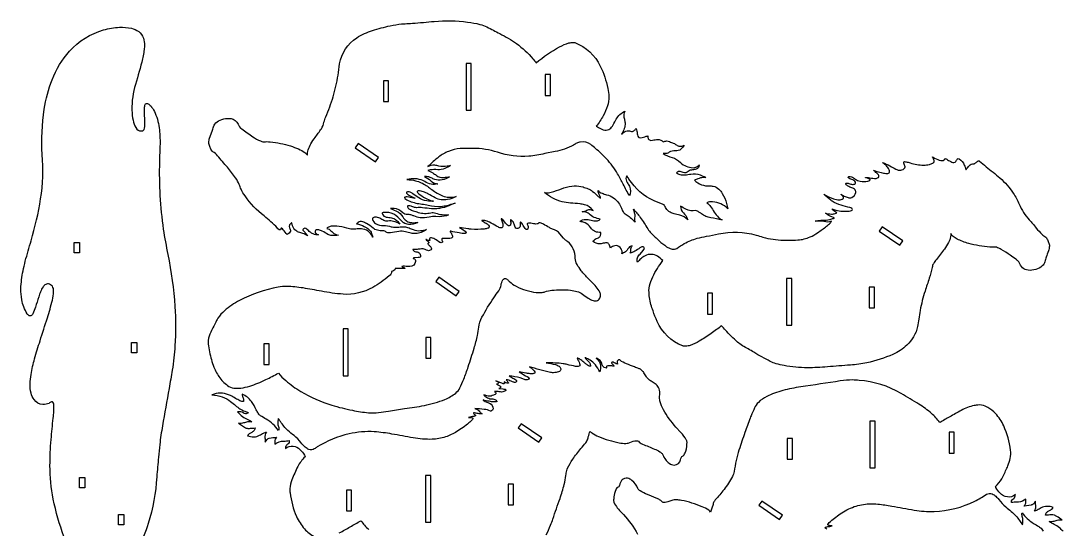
# Model space of a CAD drawing. Extents: x -738 to 1727, y -2194 to 341.
# Drawn here: x -738 to 1668, y -833 to 341 of the extents above; entities that cross this region are included whole.
import ezdxf

# ---------------------------------------------------------------- set-up
doc = ezdxf.new("R2010")
doc.units = 0
doc.header["$MEASUREMENT"] = 0
doc.layers.get('0').update_dxf_attribs({"linetype": 'CONTINUOUS'})

msp = doc.modelspace()

# ---------------------------------------------------------------- linework, layer by layer
for points in [[(538, 53.9, -0.077275), (495.4, 38.8), (471.7, 34.3, -0.037211), (434.9, 28.2, -0.100791), (362.5, 37.4, 0.073926), (305.6, 46.3, 0.014815), (276.2, 45.7, 0.08555), (249.2, 39.3, 0.065025), (226.9, 26.5, 0.022769), (213.9, 15.7, 0.003792), (201.5, 4.2, -0.153813), (217.1, 8, -0.028229), (226.3, 6.2, 0.071232), (246.3, 5.6, 0.020928), (254.2, 6.7, -0.040647), (240.6, -0.3, -0.109795), (224.5, -2.9, 0.04221), (207, -3.5, 0.020819), (201.2, -4.5, -0.007199), (212.8, -10.3, -0.046741), (220.9, -15.9, 0.182794), (238, -20.9, 0.035893), (246.3, -19.9, -0.010618), (251.8, -19.1, -0.094366), (234.3, -26.7, -0.134216), (217.4, -25.4, -0.0481), (209.3, -21.8, 0.081373), (198.7, -18.7, 0.071339), (193.5, -19, -0.12239), (209, -29.2, 0.161252), (220.7, -35, 0.02722), (224.9, -35.5, -0.114236), (209.5, -36.5, -0.083936), (194.3, -30.2, 0.174209), (158.8, -24.7, 0.014918), (153.2, -25.9, -0.044532), (173.1, -28.4, -0.088665), (198, -39.7, -0.022846), (207.8, -46.8, 0.054683), (232.3, -62, 0.146721), (261.4, -66.2, 0.029606), (266.9, -65, -0.064796), (247.1, -72.1, -0.167337), (218.5, -68, -0.005485), (201.9, -58.9, 0.024123), (191.5, -53.9, 0.033176), (186, -52.2, 0.089013), (178.9, -52.1, 0.170089), (177.1, -53, 0.22192), (177, -53.8, 0.137399), (179.7, -57.7, 0.055243), (196, -68.4, 0.041568), (209.7, -74.6, 0.022846), (214.5, -76, -0.037139), (198.9, -75.1, -0.110021), (180.8, -68, -0.005212), (166.7, -58.4, 0.048123), (160.5, -54.9, 0.114774), (155.8, -54.2, 0.03862), (153.1, -54.6, 0.313509), (152, -56.1, 0.171431), (152.3, -56.8, 0.089671), (159.2, -62.4, 0.010374), (171.3, -68.5, -0.081593), (172.1, -69, -0.035593), (168.1, -68.5, 0.01952), (154.1, -65.9, 0.070539), (148.9, -66.1, 0.451869), (148.1, -68.3, 0.097076), (148.7, -69.2, 0.058781), (153.3, -72.5, 0.081463), (180.6, -81.3, -0.022248), (209.8, -86.5, 0.093939), (239.1, -86.7, 0.024569), (251.9, -83.8, 0.010847), (264.4, -79.9, -0.020157), (245.3, -88.2, -0.066469), (222.5, -93.1, -0.065792), (209.9, -93.4, 0.003042), (189.5, -90.9, 0.042274), (175.5, -90.8, -0.059957), (171, -90.1, -0.015693), (163, -87.4, 0.11635), (156.2, -86.5, 0.453904), (154.3, -89, 0.163726), (159.5, -94.1, 0.04224), (167.7, -97.7, 0.007247), (179.5, -101.6, 0.130182), (208.6, -102.3, -0.122056), (219.7, -103.3, 0.098808), (249.6, -107.3, -0.125399), (228.9, -111.5), (220, -111, 0.060326), (204.3, -112.6, -0.062485), (184.1, -113.8, -0.087563), (169.6, -109.9, 0.017569), (162.5, -107.4, 0.074366), (154.1, -106.5, -0.20073), (143.7, -102.5, 0.199223), (123.7, -92.6, 0.024896), (115, -92.4), (129.2, -98.7, -0.17639), (143.5, -112.2, 0.083701), (151.2, -120.7, 0.115067), (160.6, -124.7, 0.07122), (172.5, -125.2, 0.016131), (178.2, -124.6, -0.138566), (157, -129.4, -0.11634), (146.3, -126, -0.033733), (144.6, -124.8, -0.036095), (132.3, -112.7, 0.161002), (111.5, -102.1, 0.088956), (98.4, -102, 0.112838), (96.2, -103.1, 0.147491), (96.6, -105.7, 0.23616), (105.4, -112.3, 0.023665), (111.7, -113.1, -0.043302), (122.8, -115.9, -0.097684), (130.4, -120.8, -0.049839), (137.2, -128.7, 0.054867), (122.5, -122.4, 0.108319), (109.4, -121.8, -0.140495), (100.3, -120.4, -0.008789), (90.7, -115.2, 0.096641), (80.3, -112.4, 0.218382), (74.1, -115.1, 0.249625), (73.7, -118, 0.156745), (80.9, -127.2, 0.184598), (99.6, -132.2, -0.120437), (117.1, -134.6, 0.077319), (127.1, -135.9, 0.014914), (141.5, -135, -0.112337), (158.7, -137.5, -0.009591), (167.4, -141.4, 0.115371), (184.7, -143.7, 0.044111), (198.5, -141.3, -0.032921), (186, -147.8, -0.076833), (174.2, -150.6, -0.070617), (162.8, -149.4, 0.004981), (150.1, -146.2, 0.087094), (134.5, -145.6, 0.010336), (115.4, -148.9, -0.089414), (108.9, -148.6, -0.093193), (105.6, -147, 0.145169), (98, -144.3, -0.019485), (91.5, -144, -0.055719), (79.3, -140.8, -0.092853), (75.5, -138.3, 0.075394), (59.6, -127.2, 0.034624), (51.6, -123.7, 0.104031), (45.1, -123, 0.128661), (40.7, -124.8, -0.006483), (36.9, -127.8, -0.050938), (54.9, -133.9, -0.075697), (65.5, -141.2, -0.095698), (71.7, -150.1, -0.044226), (74.7, -159.1, 0.062785), (67.1, -148.1, 0.162096), (51.6, -140.1, 0.082225), (38.6, -139.9, -0.048465), (26.6, -140.6, -0.055974), (14.5, -138.3, 0.047965), (-8.7, -133.3, 0.063583), (-21.7, -133.6, 0.102623), (-29.5, -136.7, 0.044404), (-31.7, -138.6, -0.129064), (-22.2, -144, -0.004692), (-18.1, -148.2, 0.150716), (-4.9, -154.2, -0.037771), (-19.8, -155.3, -0.131228), (-29.4, -152.6, 0.045153), (-42, -144.9, 0.046271), (-50.4, -142, 0.121482), (-55.8, -142, 0.561306), (-57.7, -149.3, 0.081253), (-55.2, -151.3, 0.031173), (-50.9, -153.4, -0.164332), (-63.4, -151.2, -0.051963), (-70.1, -146.9, -0.026721), (-78, -140.4, 0.141452), (-82.4, -138.2, 0.222824), (-85.7, -139.8, 0.170388), (-86.8, -141.8, 0.213865), (-86.1, -143.7, 0.041939), (-83.4, -146.3, -0.045973), (-77.9, -152.8, -0.030051), (-76.3, -155.5, 0.085568), (-86.7, -150.2, 0.0105), (-96.7, -147.1, -0.123432), (-105.1, -141.8, -0.173002), (-111.9, -128.7, 0.019325), (-112.4, -125.7, 0.281839), (-112.9, -125.8, 0.405111), (-117.7, -137.4, -0.036902), (-116, -140.9, -0.104585), (-115.7, -144.9, -0.18404), (-118.8, -149.7, -0.03475), (-123.2, -152.8, 0.003764), (-132.6, -141.7, 0.014501), (-136, -138.2, 0.596695), (-137.6, -138.7, -0.128211), (-138.9, -141.7, 0.054321), (-141.1, -142, -0.101634), (-142.5, -141, -0.025411), (-146.2, -137.5, 0.041596), (-176.2, -109.9, -0.073389), (-220.5, -63.6, -0.040639), (-229.5, -48.1, -0.024731), (-233.7, -37.3, 0.062623), (-242.2, -21.5, 0.02328), (-261.2, 2.6, -0.005827), (-283.7, 29.2, 0.08364), (-294.5, 38.6, -0.157935), (-300.3, 46.4, 0.038349), (-303.4, 55, -0.096081), (-304.1, 60, -0.073742), (-302.2, 70), (-296.4, 85.8, 0.018659), (-293.4, 96.3, -0.162701), (-285, 107.5, -0.189484), (-252.8, 115.3, -0.261299), (-236.6, 102, 0.148558), (-228.2, 91.1, -0.00352), (-202.4, 73, 0.046817), (-185, 63.4, 0.088085), (-177.4, 61.6, -0.042163), (-162.1, 61.4, -0.043741), (-115.7, 51.9, -0.024565), (-96.9, 45, -0.048788), (-82.5, 36.8, -0.059356), (-75.9, 30.7, -0.108501), (-74.7, 42.7, -0.060466), (-68.2, 57, -0.028692), (-58.6, 71.5, 0.009413), (-44.2, 91.7, 0.100813), (-38.2, 106.5, -0.035893), (-34.1, 118.9, 0.031511), (-17.1, 165.7, 0.037806), (-5.8, 215.2, -0.003205), (-2.1, 241.5, -0.216015), (37.6, 301.9, -0.069912), (73.7, 318.5, -0.021328), (114.7, 329.5, -0.023565), (141, 333.8, -0.013168), (149, 334.4, 0.00522), (165.9, 335.4, 0.003527), (216.5, 339.6, -0.053417), (293.3, 338.2, -0.025899), (321.8, 332.8, -0.055993), (337.9, 326.8, 0.001003), (367.7, 311.6, -0.031462), (406.3, 288.3, -0.060575), (444.2, 253.3, -0.010754), (451.7, 244.1, -0.046883), (505.9, 281, -0.04869), (527.2, 289.8, -0.081642), (538, 291.2, -0.063611), (540.7, 290.7, -0.198631), (599.7, 236, -0.058116), (617.2, 185, -0.035838), (619.6, 165.9, -0.089662), (616.3, 144.3, -0.045121), (606.2, 121.6, -0.036666), (590.5, 97.3, -0.023452), (595.3, 94.9), (603.5, 90.3, 0.222851), (616.5, 89, 0.14607), (625.9, 95.4, 0.054906), (629.5, 100.7, -0.012896), (636.5, 113.7, -0.13922), (656.3, 132.1, 0.158009), (654.3, 118.1, 0.009092), (656.2, 109.6, -0.050118), (657, 101.1, -0.097258), (654, 89.1, -0.051434), (648.3, 78.8, -0.089847), (658.7, 86, -0.183826), (669.8, 86, 0.243257), (677.4, 86.8, 0.081981), (682.3, 92.2, -0.071601), (684.2, 86.3, -0.007841), (685.4, 77.6, 0.156826), (687.7, 72.5, 0.125151), (689.9, 71.2, 0.111513), (696.1, 71.2, 0.051623), (702.7, 73, -0.00363), (709.2, 75.5, 0.106501), (710.4, 68.4, 0.164747), (713, 65.7, 0.150423), (719.9, 65.1, -0.041161), (732.6, 66.8, -0.200367), (744.8, 61.6, -0.054456), (753.1, 63.5, -0.131571), (759.7, 62.2, 0.027432), (763.9, 59.7, 0.053604), (768.2, 58.4, -0.084801), (773.5, 55.6, 0.083777), (781.3, 51.5, 0.174385), (789.9, 52.1, 0.042347), (793, 53.7, -0.089339), (785.8, 44.3, -0.210001), (773, 40.5, 0.161804), (758.7, 37.3, -0.093831), (751.5, 34.3, -0.090753), (744.5, 34.5, 0.09816), (765.4, 25.3, -0.144594), (784.6, 13.4, 0.181324), (813.8, 1.7, 0.170319), (825.6, 5.7, 0.052754), (828, 8.1, -0.34699), (820.7, -1.9, -0.049245), (812.6, -3.3, 0.025747), (807.3, -4.3, 0.13046), (802.5, -7.2, -0.248853), (790.9, -9.6), (784.2, -7.4, 0.302176), (775.9, -10.1, 0.155179), (786.1, -14.8, 0.065991), (795.6, -14.9, 0.003016), (808.7, -13, -0.117264), (829.9, -15, -0.039128), (843, -20.6, 0.029064), (831.3, -22.1, 0.036436), (825, -24.1, -0.008261), (816.8, -27.3, 0.08934), (833.6, -37.7, 0.101551), (851.5, -40.3, -0.036446), (860.1, -41, -0.14709), (873.4, -47.8, -0.071767), (881.3, -57.9, -0.069511), (891, -80.9, -0.024176), (893.8, -93, 0.181871), (858.9, -77.2, 0.107613), (845.3, -79.4, -0.093873), (854.5, -88.1, -0.029264), (862.5, -100.8, 0.074595), (872.9, -113.6, 0.069588), (881.1, -118.9, -0.013197), (854.7, -113.9, -0.024847), (843.5, -110.7, -0.079635), (833.6, -104.9, 0.043114), (827.2, -100.7, 0.024478), (820.2, -97.4, -0.173856), (797.3, -94.4, -0.039348), (784.9, -87, 0.210702), (791.6, -102.7, -0.10802), (800.6, -115.6, -0.030355), (801.5, -118.6, 0.121798), (783.1, -107.9, 0.015101), (770.3, -104.9, -0.06159), (761, -101.3, -0.122919), (751.8, -92.5, -0.053842), (747.3, -83.8, -0.02975), (723.7, -74.9, -0.139378), (665.9, -24.8, -0.01452), (660.9, -16.8, 0.242159), (660.2, -29.5, 0.052672), (664, -36.1, -0.204706), (668.5, -58.5, -0.029344), (667.2, -63.7, -0.01076), (652.7, -36.6, 0.005037), (639.7, -12.7, 0.061632), (613.9, 22.1, 0.031167), (588.7, 46.1, 0.004506), (577.7, 55.1, 0.22692), (553.4, 60.9, 0.063206), (545.5, 58.3, 0.010826)], [(793.7, -173.6, -0.060024), (823.7, -161.5, -0.026905), (844.9, -156.8, 0.006897), (872.9, -151.2, -0.11844), (959.3, -154, -0.007857), (975, -158.8, 0.061216), (1022.3, -165.9, 0.012749), (1034.4, -166, 0.008183), (1055.8, -165.3, 0.089349), (1084, -158.3, 0.051451), (1101.5, -148.5, 0.005475), (1122.2, -133.6, 0.04622), (1130.8, -125.6, 0.026546), (1133.3, -122.2, -0.139855), (1115.6, -123, 0.096416), (1096.1, -122.1, -0.049389), (1108.5, -119.7, -0.020222), (1117.6, -119.5, 0.067289), (1132.2, -117.3, 0.014755), (1140, -114.7, 0.058169), (1137.7, -113.4, -0.039004), (1125.6, -107.7, -0.043862), (1119.3, -103.1, 0.065993), (1133.4, -105.4, 0.087476), (1141.9, -104, 0.025119), (1145.9, -102.4, -0.067805), (1136.7, -96.2, -0.031887), (1134.2, -93.6, 0.018933), (1143.3, -96.5, 0.088966), (1174.4, -98.5, 0.05601), (1179.6, -97.1, 0.243836), (1181.6, -94.9, 0.265565), (1180.4, -92.5, 0.077446), (1176.1, -90.5, -0.005665), (1155.6, -85.1, -0.069675), (1135, -75.8, -0.023655), (1132.2, -73.6, -0.004476), (1115.5, -59.4, 0.043569), (1138.4, -70.4, 0.087447), (1151.1, -72.7, 0.146581), (1160.4, -69.7, 0.170707), (1161.4, -68, 0.114467), (1161.3, -67, 0.107319), (1158.4, -62.9, -0.04766), (1155, -59.2, 0.066227), (1171.6, -67.2, 0.174071), (1180.6, -67, 0.214738), (1189.4, -56, 0.288221), (1186.3, -47.9, 0.073325), (1182.7, -45.7, -0.014117), (1173.8, -42, -0.085914), (1167.5, -37.7, -0.162588), (1166.3, -35.4, -0.318745), (1167.2, -34.1, -0.128668), (1171.7, -34.2, 0.008318), (1179.8, -36.7, 0.159993), (1187.2, -36.2, 0.2165), (1189, -34.1, 0.2165), (1188.6, -31.4, 0.132081), (1184.8, -27.7, 0.032329), (1175.8, -23.7, -0.154477), (1172.1, -20.7, -0.348708), (1172.5, -19.3, -0.119073), (1174, -18.7, -0.186777), (1184.1, -21.4, -0.02424), (1188.4, -24.9, 0.130276), (1199.5, -29.5, 0.086555), (1217.3, -29.2, 0.079177), (1221.6, -27.6, 0.209395), (1222.6, -26.3, 0.239368), (1222, -25.2, 0.058866), (1219.6, -23.9, 0.019507), (1213.2, -22, -0.098528), (1212.1, -21.5, -0.344696), (1212.2, -21.3, -0.099099), (1218.6, -21.1, 0.019901), (1232.5, -23.1, 0.117073), (1239.9, -22.1, 0.234639), (1242.8, -18.5, 0.197123), (1241.7, -14.7, 0.052399), (1238.1, -10.8, 0.007678), (1230.2, -4.2, 0.04953), (1253.8, -11, 0.071504), (1263.3, -11.4, 0.145696), (1266.6, -10, 0.235866), (1267.4, -7.1, 0.09077), (1264.8, -0.2, 0.066468), (1258.6, 7.5, 0.028314), (1251.2, 14, -0.020164), (1268.3, 5.8, 0.00905), (1281.7, -1.6, 0.140381), (1293.5, -4.1, 0.218804), (1302.4, 1.2, 0.068975), (1303.2, 2.9, 0.15262), (1303.4, 4, -0.004455), (1300.6, 11.8, -0.221828), (1300.7, 14.9, -0.196113), (1302.3, 15.6, -0.064343), (1306.1, 15.2, -0.026667), (1315.1, 12.8, 0.066542), (1346, 7.7, 0.058194), (1359.6, 9, 0.066773), (1367.1, 12, 0.053432), (1369.4, 13.7, 0.231168), (1370.5, 18.1, 0.102203), (1367.2, 25.1, -0.134893), (1366.7, 26.3), (1366.8, 26.4, -0.090673), (1368.3, 25.9, 0.059624), (1382.2, 19.4, 0.067075), (1389.5, 18.2, 0.123993), (1393.5, 19.5, 0.247417), (1394.9, 22.6, -0.229889), (1395.1, 23, -0.229889), (1395.4, 23.1, -0.072169), (1401, 20.1, 0.037548), (1411.3, 14.6, 0.069865), (1415.9, 13.4, 0.294519), (1420.6, 16.1, -0.04308), (1424.2, 21.9, -0.401215), (1428.2, 22.4, -0.145711), (1440.1, 7.6, -0.036201), (1443.1, -1.1, 0.159044), (1443.9, -2.3, 0.243184), (1444.1, -2.3, 0.068466), (1446.1, -0.3, -0.050308), (1453.7, 8.1, -0.146785), (1458.8, 10.5, 0.090196), (1462.6, 10.7, 0.075969), (1464.6, 11.6, 0.029519), (1470.4, 16.3, -0.17636), (1473.6, 17.6, -0.128248), (1475, 17.1, 0.015214), (1506.3, -8.7, -0.007968), (1522.4, -22, -0.064925), (1553.1, -57, -0.042601), (1566.8, -82.6, 0.082686), (1590.1, -118.7, -0.012009), (1606.1, -137.8, 0.024761), (1619.6, -152.3, 0.033993), (1627.9, -159.2, -0.154704), (1632.8, -166.4, 0.043632), (1635.9, -175, -0.080145), (1636.5, -179.4, -0.081761), (1634.3, -190.7, -0.001832), (1629, -205, 0.030208), (1626, -215.8, -0.139873), (1619.9, -225.3, -0.111014), (1605, -233.3, -0.105465), (1587.3, -235.3, -0.054794), (1580.6, -233.6, -0.174306), (1570.1, -223.8, 0.010466), (1566.9, -217.5, 0.083938), (1564, -213.7, 0.019196), (1559, -209.8, 0.002911), (1545.9, -200.8, 0.030588), (1525.5, -187.2, 0.052568), (1514, -182.2, 0.10082), (1508.2, -181.6, -0.042068), (1498.7, -181.8, -0.043879), (1450.2, -173.4, -0.046563), (1423.3, -163.1, -0.052273), (1414.6, -157.2, -0.0785), (1409.1, -150.6, -0.062835), (1408.3, -157.7, -0.062242), (1403.5, -171.4, -0.042795), (1394.5, -186.2, -0.010913), (1375.7, -210.2, 0.039162), (1368.7, -220.3, 0.086462), (1365.8, -228.8, -0.02138), (1359.1, -253.6, -0.003614), (1349.5, -283.3, 0.033184), (1338, -327.9, 0.013673), (1335.1, -347.9, -0.018991), (1332.2, -365.5, -0.153249), (1307.5, -408.3, -0.086144), (1275.3, -429.6, -0.048038), (1215, -449.2, -0.039046), (1177.3, -454.4, 0.008145), (1124.2, -458.6, -0.020962), (1077.7, -460.6, -0.042897), (1024, -455.5, -0.018722), (1005.4, -451.3, -0.048142), (992.2, -445.7, -0.019077), (954.2, -424.8, 0.001032), (928.2, -409.6, -0.043197), (916.5, -401.1, -0.030113), (888.4, -373.5, -0.012571), (879.8, -363.5, -0.002815), (855.7, -381.4, -0.021314), (828.3, -399, -0.047162), (807.1, -408.8, -0.050786), (797.4, -410.9, -0.052064), (792.5, -410.7, -0.046848), (790, -410, -0.198745), (730.8, -353.4, -0.010922), (721.4, -329.3, -0.041752), (713.3, -298.5, -0.038533), (712.1, -282.1, -0.085414), (716.4, -260.9, -0.063073), (737.6, -221.8, -0.013881), (744.2, -213, 0.07033), (731.7, -202.9, 0.106415), (717.8, -198.6, 0.137204), (703.3, -201.7, 0.070326), (693.2, -208.7, 0.03528), (685.8, -216.5, -0.214482), (685.6, -206.6, -0.056294), (688.1, -202, -0.029293), (691.4, -197.8), (698.8, -189.4, 0.095739), (701.5, -185.2, 0.361508), (699.9, -181.8, 0.062296), (697.5, -180.8, 0.097329), (691.3, -183.5, -0.015363), (679.1, -191.4, -0.055436), (670.8, -194.9, -0.027), (668, -195.5, 0.229076), (670.5, -188.1, -0.20886), (673.1, -178.9, 0.204583), (665.5, -183.1, -0.01701), (661.7, -188.6, -0.107431), (653.1, -195.3, -0.022426), (649.5, -197, 0.218715), (647.6, -185.4, 0.242778), (636.1, -178.4, 0.171232), (625.6, -181.9, 0.034254), (623, -184.1, 0.081289), (619.9, -175.4, 0.25792), (614.2, -171.8, 0.078083), (609.1, -172.4, -0.053326), (599, -174.2, -0.16523), (582.9, -169.1, -0.175657), (590.4, -162, 0.005145), (595.9, -160, 0.236793), (600.3, -154.7, 0.068717), (600.9, -148.2, -0.102193), (587.9, -145.8, -0.091661), (581.1, -141.1, -0.024354), (574.8, -133.7, 0.156728), (560.3, -124.2, 0.053509), (552.3, -122.7, -0.192673), (565.8, -117.8, -0.043553), (571.7, -118.2, -0.010002), (584.9, -120.8, 0.086102), (593.2, -121.2, 0.218087), (599.4, -117, -0.046167), (585.9, -113.1, -0.090848), (573.7, -105.1, 0.149532), (563.3, -100.6, 0.026028), (557.5, -100.2, 0.07783), (568.8, -96.5, -0.161023), (578.4, -95.5, -0.037766), (583, -96.9, 0.165958), (563.4, -83.9, 0.039609), (552.9, -81.9, 0.008312), (530.9, -80.1, -0.030816), (511.7, -77.1, -0.124774), (470.7, -55.5, 0.102599), (480.2, -56.2, 0.05696), (492.6, -53.3, -0.005446), (515.8, -45.2, -0.063267), (539.7, -40.6, -0.07925), (559.8, -42.9, -0.027942), (571.6, -46.9, -0.072777), (581.9, -53.2, -0.014963), (594.9, -64.6, 0.011762), (600.2, -69.1, 0.165033), (597.8, -61.8, -0.068669), (594.8, -54.6, -0.044831), (594.5, -51.4, 0.102565), (603.8, -57.3, 0.031077), (614.2, -60.7, -0.08323), (630.4, -68, -0.090544), (641.8, -79.7, -0.04834), (648.6, -91.7), (651.3, -98.2, 0.111776), (656.8, -104.8, 0.01406), (666.1, -111.4, -0.0413), (676.5, -120.1, -0.027196), (680.3, -124.5, -0.080142), (680, -111.1, 0.081198), (679, -103, 0.019253), (676.1, -94, -0.036203), (691.9, -113.1, -0.018061), (709.3, -139.7, 0.066101), (717.4, -149.5, 0.010585), (735.6, -167.2, 0.032776), (752.8, -180.9, 0.067084), (763.4, -186.1, 0.097391), (771, -186.8, 0.105543), (776.3, -184.7, -0.019666)], [(121.3, -236.9, 0.082345), (118.2, -237.9, 0.086341), (117.4, -238.6, -0.03195), (117.7, -240.9, -0.15054), (116.2, -244.3, -0.059846), (112.2, -248.3, -0.050654), (74.4, -275.1, -0.142312), (5.9, -290.7, -0.026048), (-44.3, -283.8, 0.005153), (-86.5, -276.2, 0.031575), (-124.2, -272.7, 0.046782), (-144.1, -274.2, 0.071025), (-233.4, -305.3, 0.057472), (-267.7, -328.7, 0.060882), (-283.1, -346.2, 0.028586), (-286.1, -351.5, -0.003012), (-299.6, -378, 0.097685), (-305.5, -397.5, 0.045518), (-305.2, -405.7, 0.005908), (-302.4, -423.7, 0.047138), (-292.1, -459.2, 0.055653), (-278.7, -484, 0.102248), (-257.6, -503.6, 0.115963), (-242.2, -507.9, 0.053288), (-230.4, -507.5, 0.043687), (-209.6, -502.9, 0.039482), (-172.4, -488, 0.006056), (-143.1, -473, 0.048261), (-126.5, -490.1, 0.043376), (-91.5, -515.3, 0.064583), (-20.2, -547, 0.027031), (27.4, -558.7, 0.032606), (64.5, -564.5, 0.043967), (88, -564, 0.013078), (110.4, -560.9, -0.004053), (148, -554.8, 0.015326), (193.5, -547.6, 0.044972), (241.1, -533.6, 0.076826), (266, -519.1, 0.093593), (275.5, -507.1, 0.007772), (284.5, -486.7, 0.018314), (294.7, -458.6, 0.001774), (308.5, -415.4, 0.02484), (316.2, -385.7, 0.018656), (319.1, -367, -0.086151), (326.6, -343.9, -0.031181), (354.1, -298.8, -0.020224), (365.6, -282.5, 0.105478), (370.5, -269.7, -0.085597), (375, -257.5, -0.14193), (378.5, -254.6, -0.198388), (383.1, -255.3, -0.049809), (385, -256.5, -0.019512), (390.1, -261.5, 0.068605), (405.2, -272, 0.088386), (451.9, -286.7, 0.043529), (463.4, -286.9, 0.070038), (471.8, -284.9, -0.049937), (488.1, -281.6, -0.059276), (531.3, -281.3, -0.03501), (545.9, -284.1, -0.088536), (558.6, -290.4, 0.016445), (571.7, -299.6, 0.04828), (583.2, -305.2, 0.121653), (591.3, -306, 0.229564), (598.7, -300, 0.183065), (599.9, -289.8, 0.0741), (597, -282.6, 0.059793), (588, -270.8), (572.4, -255.2, -0.021301), (555.7, -236.3, -0.039028), (546, -221.8, -0.112701), (541.8, -207.2, 0.094458), (537.4, -185.7, 0.125859), (524.2, -168.8, 0.014312), (518, -164.5, -0.049645), (514.4, -161), (506.6, -151.3, 0.144458), (489.3, -140, -0.031789), (482.2, -136.8, -0.003191), (468.5, -128.8, 0.05546), (461.2, -125.7, 0.160501), (458.1, -126, 0.061987), (456.5, -127.4, -0.147627), (453.8, -128.4, -0.070873), (448.3, -128.2, 0.014596), (436.8, -126.5, 0.094941), (431.5, -127.1, 0.390917), (430.7, -129, 0.008493), (432.4, -132.1, -0.202589), (432.4, -139.3, -0.083427), (431.4, -140.9, -0.345496), (428.7, -141, -0.091209), (424.6, -136.6, -0.016832), (418.2, -126.6, 0.075832), (416, -123.9), (415.6, -123.8, 0.233552), (415.4, -123.9, 0.124737), (415, -124.8), (414.8, -131.2, -0.059935), (413.8, -135.9, -0.25689), (410.7, -138.2, -0.058485), (407.2, -138.6, -0.249686), (403.5, -136, -0.068745), (401.7, -130.9, 0.066175), (398.3, -123.5, 0.04358), (394.7, -119.8, 0.060807), (393.4, -118.8, 0.472878), (392.3, -119.5, 0.075649), (392.3, -120.4, -0.09495), (392.7, -129.4, -0.42237), (387.9, -132.3, -0.105338), (383.1, -128.9, -0.032003), (380.7, -126.2), (374.4, -118.2, 0.093521), (372.2, -116.3), (371.6, -116.1, 0.369649), (371.2, -116.3, 0.174259), (371.4, -118.6, -0.047028), (374.6, -128.3, -0.116147), (374.5, -133.9, -0.11153), (372.9, -136.9, -0.202069), (370.3, -137.5, -0.084558), (367.5, -136.9, -0.053131), (360.1, -133.3, 0.015004), (343.9, -124.3, 0.062945), (333, -120.7, 0.053592), (326.6, -120.3, 0.319479), (326.3, -120.7, 0.319479), (326.5, -121.1, 0.048027), (331.9, -124.3, -0.04057), (340.3, -129.7, -0.106961), (343.2, -133.3, -0.328241), (342.3, -137, -0.125666), (340.1, -138.2, -0.067799), (331.8, -140.1, -0.03762), (301.7, -140.4, -0.012315), (293.9, -139.5, -0.007331), (274.3, -136.5, -0.035142), (285.7, -143.6, -0.057449), (289.4, -147.2, -0.469217), (288.8, -149.8, -0.116414), (287.8, -150.1, -0.064152), (273.9, -149.2, -0.0102), (254.3, -145, 0.204969), (253.4, -145.2, 0.222352), (254, -147.3, -0.036978), (257.9, -154.5, -0.170886), (258.3, -158.8, -0.225008), (255.7, -161.3, -0.100037), (248.6, -162.1, 0.010378), (238.8, -161.6, 0.080012), (234.5, -162.2, 0.384132), (233.5, -164, 0.117039), (234.8, -166.9, -0.171824), (235.2, -170.1, -0.34074), (232.5, -171.7, -0.109843), (229.5, -170.8, -0.018226), (217.8, -163.2, 0.052653), (212.7, -160.8, 0.102638), (207.5, -160.4, 0.562249), (205.9, -165.3, -0.372339), (206, -166.8, -0.200858), (205.6, -166.9, -0.106497), (202.9, -166.3, 0.020512), (199.4, -165, 0.103659), (197, -164.2, 0.083411), (198.2, -165.4, -0.031762), (202.7, -169.2, -0.099193), (204.1, -171.3, -0.214829), (203.9, -172.1, -0.101441), (202.2, -173, 0.447802), (201.8, -174.2, 0.085706), (204.1, -177, -0.03302), (208.6, -182, -0.13302), (210, -185.6, -0.232017), (208.9, -188, -0.244308), (201.5, -189.9, -0.070196), (195.4, -187.5, 0.134645), (186.7, -185.8, -0.040828), (176.7, -187, 0.01867), (168.2, -187.3, 0.138724), (166.9, -187.7, 0.294696), (167.4, -188.4, -0.108199), (169.7, -190.9, 0.222845), (173.8, -192.8), (176.8, -192.6, -0.212445), (181.5, -194.8, -0.162122), (185, -203.1, -0.309854), (183.9, -205.1, -0.076555), (178.9, -206.1), (169.8, -206.7, 0.046575), (168.1, -207.1, 0.190092), (167.8, -207.4, 0.18074), (168.5, -208.1, -0.375641), (173.1, -215.1, -0.395659), (160.2, -226.5, 0.019802), (151.4, -226.3, 0.021501), (144.3, -226.1, 0.057296), (141.5, -226.6, 0.330216), (142, -227.1, 0.078164), (144.2, -228.2, 0.015068), (147.4, -229.5, -0.16683), (148.5, -230.6, -0.193703), (147.9, -231, -0.056802), (142.6, -231.5, 0.002703), (126.5, -231.3, -0.281705), (123.2, -236.1, -0.064439)]]:
    msp.add_lwpolyline(points, format="xyb", close=True)
for points in [[(-638.4, -850.4, -0.039625), (-663.3, -764, -0.049476), (-670.7, -686.7, -0.022444), (-668.1, -626.3, -0.00779), (-663.3, -577.3, 0.008034), (-661.7, -560.5, 0.042821), (-662, -544.7, 0.128874), (-663.8, -540.4, 0.269743), (-667, -539.4, 0.103055), (-670.2, -540.8, 0.013564), (-672.9, -542.8, -0.093815), (-687.1, -545.3, -0.235984), (-707.5, -534, -0.090643), (-714.2, -519.1, -0.071947), (-716.5, -497.3, -0.031646), (-714.4, -475.8, -0.029056), (-706.3, -439.7, -0.009413), (-693.6, -398.3, -0.004131), (-676.8, -345.2, 0.019777), (-665.3, -304.2, 0.045657), (-662.5, -285.1, 0.043946), (-663, -277.5, 0.09576), (-665.2, -272.3, 0.168259), (-674.3, -266.8, 0.217439), (-682.3, -269, 0.081522), (-686.8, -273.9, 0.052266), (-692.5, -284.9, 0.020404), (-696.7, -296.6, 0.005948), (-704.2, -320.7, -0.046261), (-710.4, -335.8, -0.133099), (-714.6, -340.4, -0.258398), (-718.8, -340.3, -0.109508), (-723.4, -335.8, -0.093284), (-735.8, -303.3, -0.054545), (-738, -277.7, -0.040254), (-732.8, -236.7, -0.014195), (-727.7, -214.3, -0.008575), (-714.3, -167.2, 0.031501), (-692.3, -70.4, 0.058313), (-688.6, 32.2, -0.053062), (-684.1, 136.7, -0.054235), (-665.9, 204.9, -0.088599), (-625.4, 270.9, -0.139104), (-547, 320, -0.05795), (-510, 326, -0.056104), (-482.9, 323.9, -0.101363), (-466, 316.4, -0.159217), (-455.2, 300.7, -0.079945), (-452.8, 284.6, -0.028165), (-453.3, 274.9, -0.037801), (-458.7, 245.8, -0.003663), (-475.4, 186.9, 0.082299), (-481.2, 127.9, 0.04191), (-477.7, 106.5, 0.098123), (-470, 91, 0.316092), (-456.6, 87.1, 0.201062), (-453.6, 90.1, 0.080538), (-452, 96.5, 0.037715), (-451.8, 108, -0.009499), (-452.8, 136.4, -0.054076), (-451.6, 146, -0.103436), (-449.9, 149, -0.289983), (-445.8, 149.8, -0.046971), (-442.8, 148.4, -0.071236), (-436, 141.8, -0.068005), (-427.9, 127.8, -0.075388), (-418, 88.9, -0.033942), (-416.8, 51.4), (-418, 15.1, 0.04212), (-409.1, -140.4, 0.016166), (-398.4, -199, -0.031201), (-382.4, -318.8, -0.032379), (-382.2, -409.9, -0.022818), (-388.5, -465.8, -0.00812), (-395.8, -508.4, 0.001249), (-411.1, -594.5, 0.01376), (-417.4, -638.1, 0.005182), (-420.1, -667.2, 0.005052), (-424.3, -712.6, -0.060313), (-443.7, -820.2, -0.046615), (-468.6, -879.1, -0.05196)], [(474.9, -846.8, 0.003123), (485, -823.9, 0.020133), (490.2, -810, -0.002128), (506.7, -762.4, 0.018421), (516.3, -730.1, 0.019185), (520.5, -709.5, -0.018648), (522.3, -698, -0.051371), (524.3, -692.3, -0.037378), (536, -672, -0.023851), (555, -647.1, -0.009852), (566.4, -633.8, 0.073375), (569, -629.3, 0.034553), (572, -620.2, -0.026228), (576.1, -606.9, 0.132925), (578.1, -609.6, 0.039108), (580.1, -611.2, 0.049597), (595.8, -619.4, 0.051375), (643.5, -634, 0.048939), (658.9, -635.4, 0.06389), (664.2, -634.5, -0.039626), (679.4, -629.4, -0.090769), (685.3, -629.1, -0.211409), (689.8, -632.3, 0.098458), (690.4, -633.1, 0.061397), (697.4, -637.1, -0.003069), (724.7, -648.3, -0.025073), (736.8, -654.4, -0.069579), (742.4, -658.7, -0.103534), (744, -661.7, 0.1284), (758.9, -681.2, 0.159147), (770.5, -685.2, 0.344923), (785.2, -673.3, -0.024996), (786.8, -667.3, -0.199538), (789.1, -664.6, 0.163075), (792, -663.3, 0.061953), (793.3, -661.7, 0.069824), (797.1, -652.9, 0.082306), (799.9, -632.4, 0.047559), (799.3, -629, 0.061785), (798.3, -626.8, 0.051087), (785.9, -610.4), (773.9, -597.5, -0.054219), (745.6, -557.5, -0.048917), (737.9, -539.2, -0.061294), (736.4, -529.3, -0.032725), (737, -522.7, 0.095818), (735.6, -509.3, 0.144382), (728.4, -499.2, 0.050689), (719.3, -493.1, -0.03778), (711.4, -487.4, -0.063981), (706.1, -481.2, 0.002457), (700.2, -471.9, 0.059957), (695.2, -466, 0.071196), (689.5, -462.7, 0.015598), (678.3, -458.6, 0.003317), (659.9, -451.5, -0.068247), (645.5, -443.3, 0.140986), (643.4, -441.9, 0.219461), (641.7, -442.3, 0.314452), (638.7, -449.9, 0.083699), (639.7, -451.9, -0.27234), (639.6, -452.5, -0.256875), (639.3, -452.6, -0.056413), (634, -450.1, 0.020485), (629.1, -447.8, 0.057873), (626.8, -447.3, 0.28392), (625.6, -449.3, 0.157772), (626.8, -451.5, 0.028303), (630.2, -454.6, -0.088738), (631.5, -456, -0.374939), (631.3, -456.5, -0.108576), (628.4, -456.7, 0.027385), (618.8, -455.8, 0.092985), (614.9, -456.6, 0.359122), (613.7, -459, 0.017581), (614.5, -461.8, -0.023954), (608.7, -459.6, -0.127415), (605.3, -457.1, -0.122742), (604.3, -453.7, 0.109031), (602.3, -448.4, 0.110401), (595, -440.6, 0.093667), (590.1, -438.6, -0.066918), (596.6, -445.1, -0.126769), (599.9, -453.7, -0.043127), (599.6, -465.9, -0.060651), (598.6, -470.1, 0.038289), (588.3, -453.6, 0.098612), (576.2, -443, 0.008085), (565.4, -437.5, 0.067276), (563.9, -437.2, -0.041285), (573.5, -447.2, -0.092868), (576.6, -453.2, -0.055335), (577, -456.1, -0.57281), (575.3, -457.1, -0.076759), (570.5, -454.5, 0.013057), (563.8, -449.6, 0.004919), (554.7, -442.3, 0.063904), (547.8, -438.5, 0.061873), (546.4, -438.2, 0.463224), (546.1, -438.5, 0.054751), (548, -442.1, -0.058513), (552.8, -453.2, -0.433034), (550.6, -457.2, -0.097951), (542.8, -457.3, -0.011897), (523.2, -453, 0.019995), (514.3, -451.3, 0.040895), (475.1, -449.5, -0.033647), (496.2, -453.3, -0.080578), (504.5, -457, -0.214232), (508.5, -463.3, -0.281608), (505.7, -468.8, -0.115371), (500.3, -471, -0.056117), (489, -471.9, -0.03448), (484.6, -471.4, -0.022702), (460.1, -465.4, -0.001426), (435.9, -458.2, -0.035181), (443.7, -464.2, -0.035614), (447.4, -468, -0.145757), (448.9, -471.4, -0.267594), (447.5, -473.5, -0.104965), (443.6, -474.4, -0.050353), (435.5, -474.1, -0.018117), (427.7, -473, -0.009881), (412.2, -469.8, 0.042433), (416.1, -472.5, -0.008818), (430.8, -481.1, -0.061206), (434.7, -484.3, -0.089853), (435.5, -485.8, -0.274847), (434.9, -487.1, -0.1213), (430.9, -488.4), (426.6, -488.7, 0.069345), (402.4, -481.3, -0.006492), (389.3, -479.1, 0.030718), (393.2, -481.7, -0.002346), (402.4, -486.8, -0.084085), (406.2, -489.9, -0.466609), (404.7, -494, -0.15354), (401.4, -494.3, -0.054313), (399.4, -493.8, -0.00554), (388.5, -489.5, 0.085365), (382.2, -488.3, -0.018522), (386.6, -493.4, -0.051229), (387.6, -495.4, -0.481999), (387.1, -496.3, -0.09259), (382.2, -495.2, 0.011901), (377.4, -493.3, -0.112707), (378.3, -496.1, -0.423502), (376.8, -497.5, -0.088119), (374.1, -497, -0.028039), (366.2, -493.8, 0.010223), (358.5, -490.4, -0.092817), (364.2, -494.2, -0.381737), (364.2, -496.8, -0.118381), (359.8, -498.8), (365.9, -501.3, -0.093922), (369.7, -503.7, -0.459724), (369.5, -506.3, -0.101881), (365.7, -508.3), (374.7, -509.2, -0.030209), (379.9, -510.2, -0.160547), (381.8, -511.4, -0.309309), (381.6, -512.7, -0.216388), (371.6, -516.6, -0.009221), (361, -515.2, 0.065613), (355.8, -515.6, -0.108762), (358.7, -518.5, -0.200371), (358.7, -520.4, -0.133326), (356.8, -522.2, -0.057301), (352.9, -523.8, 0.016793), (347.8, -525.8, -0.092747), (343.8, -526.3, -0.049995), (337.4, -525.2, -0.004888), (330.5, -523.1, 0.106088), (334.3, -527, 0.094239), (344.9, -532, 0.050529), (351.4, -532.5, -0.07361), (356, -533.5, -0.082687), (359, -535.7, -0.010582), (361.6, -538.4, -0.077741), (356.4, -539.4, -0.044413), (346.4, -538.7, -0.023398), (332.6, -535.8, 0.014977), (329.1, -535, 0.115078), (329.6, -535.7, 0.073282), (334.2, -538.3), (344.2, -542.4, -0.301534), (352.2, -555.5, -0.321555), (348.5, -560.3, -0.075535), (346.1, -560.6, 0.094365), (331.9, -556.6, -0.01165), (309.7, -554.6, -0.088339), (317.8, -558.3, -0.08287), (321.4, -562.5, 0.14825), (327.3, -566.6, -0.069564), (317.9, -566.4, -0.006891), (309.1, -564.9, 0.05626), (306.9, -564.9, 0.403106), (306.7, -565.5, 0.08615), (309.2, -568.3, -0.008061), (312.1, -570.7, -0.102579), (311.5, -571.4, -0.100159), (307.6, -572.9, -0.020424), (301.4, -574, 0.024961), (295.3, -575.1, -0.032071), (303.6, -576.1, -0.179441), (305.3, -577.2, -0.231994), (305.4, -578.5, -0.097619), (303.5, -581.4, -0.027104), (296.3, -587.7, -0.04281), (268.5, -608.1, -0.048742), (242.5, -620.2, -0.072726), (211.6, -625.8, -0.034422), (189.5, -625.2, -0.018612), (167.5, -622.4, -0.002502), (118.7, -613.6, 0.024851), (78, -608.5, 0.073594), (19.8, -613.4, 0.084372), (-54, -643.6, 0.004801), (-60.5, -648, -0.232535), (-72.9, -649.2, -0.087501), (-81.3, -644.2, -0.05935), (-91.3, -633.5, 0.061373), (-107.3, -617.3, -0.019107), (-121.4, -605.4, -0.05374), (-138.7, -585, -0.011316), (-143.6, -577.6, 0.047441), (-144.9, -588.7, 0.088427), (-143.3, -596.5, -0.091534), (-142.6, -600.9, -0.04067), (-143, -605.4, 0.108707), (-171.7, -579.4, -0.009552), (-184.6, -571.5, -0.094448), (-190, -565.8, -0.034766), (-194.4, -557.8, 0.040478), (-205.5, -538.8, 0.132366), (-226.8, -521.5, 0.103916), (-226.2, -526.9, -0.041564), (-223.9, -534, -0.065095), (-223.7, -538.8, -0.092185), (-232.2, -536.8, -0.032118), (-242.5, -531.2, 0.00364), (-254, -524.8, 0.19715), (-291.7, -521.5, 0.025181), (-296.9, -523.4, -0.057412), (-272.9, -527.9, -0.0904), (-253.7, -538.4, -0.004543), (-242.3, -548, 0.070352), (-221, -561, 0.007983), (-213.1, -564.2, -0.281215), (-219.5, -566.9, -0.073444), (-224.9, -564.5, 0.13587), (-235.2, -562.2, 0.044658), (-237.7, -562.6, 0.013845), (-229.2, -570.9, 0.083432), (-216.8, -578.6, -0.064705), (-205.1, -585.5, 0.090431), (-214.5, -585.8, 0.012523), (-223.8, -588.1, -0.097621), (-235.4, -588.7), (-224.3, -596.2, 0.024314), (-219.2, -599.2, 0.122403), (-212.1, -600.8, 0.033679), (-208, -600.4, -0.017236), (-197.2, -599.6, -0.118203), (-199.5, -605.6, -0.100563), (-204.6, -609.8, 0.039391), (-210.9, -613.4, 0.099717), (-214.8, -617.8, 0.06507), (-200.1, -620.2, 0.130382), (-186.7, -616.6, -0.026502), (-177.7, -611.4, -0.069949), (-170.7, -609.2, 0.247945), (-174.6, -622.6, -0.076717), (-174.1, -632.1), (-169.3, -626.1, -0.174205), (-164.7, -623.2, 0.001666), (-147.7, -620.7, 0.06913), (-150.7, -625.7, 0.116379), (-151.4, -631, -0.087092), (-151.7, -636.7, -0.151257), (-131.1, -630, 0.037202), (-118.6, -628.8, -0.100509), (-118.7, -633, -0.182452), (-121.8, -636.8, 0.190168), (-126.9, -644.2, 0.045906), (-127.4, -647.2, -0.235485), (-109.2, -641.8, -0.152145), (-93.8, -649.1, -0.075171), (-83.1, -662.6, -0.092613), (-81.9, -666), (-82, -666.1, 0.069677), (-98.7, -688.8, 0.019676), (-112.3, -719.5, 0.070481), (-116.9, -739.8, 0.050387), (-116.4, -749.7, 0.074492), (-101.6, -804, 0.070878), (-83.3, -832.7, 0.092873), (-60.1, -850.9, 0.137871)], [(1668.2, -838.3, 0.015461), (1659.7, -830, 0.086539), (1647.4, -822.3, -0.028526), (1639.1, -818, -0.030209), (1635.6, -815.4, 0.092197), (1645.1, -815.1, 0.01218), (1654.4, -812.8, -0.097495), (1666, -812.2, 0.001857), (1653.6, -803.9, 0.046288), (1648, -800.9, 0.101322), (1641.2, -800.2, -0.014131), (1627.7, -801.3, -0.118678), (1630, -795.3, -0.100279), (1635.1, -791.1, 0.039328), (1641.4, -787.5, 0.099792), (1645.3, -783.1, 0.064308), (1630.7, -780.7, 0.130332), (1617.2, -784.3, -0.026602), (1608.2, -789.5, -0.069849), (1601.2, -791.7, 0.117284), (1605.2, -784.3, 0.090338), (1605.3, -780.7, -0.016769), (1604.4, -772.2, -0.047039), (1604.6, -768.8, -0.015675), (1598.8, -775.9, -0.1102), (1596.6, -777.2, -0.053577), (1594.1, -777.8), (1578.3, -780.2, 0.082179), (1581.4, -774.6, 0.062557), (1581.9, -772.3, -0.008969), (1581.8, -766.2, -0.054732), (1582.2, -764.2, -0.12917), (1565.2, -770.7), (1555.3, -771.3, 0.021914), (1549.1, -772.2, -0.100065), (1549.2, -768, -0.182452), (1552.3, -764.2, 0.19003), (1557.4, -756.7, 0.046813), (1557.9, -753.7, -0.237978), (1539.4, -759.1, -0.166502), (1522.7, -750.2, -0.073905), (1513.2, -737.5, -0.054212), (1512.4, -734.9, 0.051463), (1526.5, -716.9, 0.026157), (1529.9, -710.7, 0.007638), (1540.7, -686.9, 0.043464), (1546.2, -669.9, 0.080012), (1547, -651.1, 0.078296), (1531, -594.6, 0.075994), (1512.2, -566.4, 0.068794), (1494.6, -552.2, 0.024704), (1488.4, -549.1, 0.11813), (1471.2, -546.6, 0.040987), (1463, -547.8, 0.069537), (1432.9, -559.2, 0.006169), (1406.4, -574, -0.00256), (1383.6, -586.8, 0.052295), (1364.3, -566.2, 0.044481), (1335.2, -544.6, 0.001785), (1294.4, -519.7, 0.111885), (1197.1, -489.7, 0.011711), (1182.5, -488.8, 0.043791), (1153.8, -490.9, -0.003276), (1062.3, -504.6, 0.024858), (1021, -513.2, 0.045505), (984, -526.9, 0.075531), (964.6, -540.5, 0.094154), (955.8, -553.5, -0.008116), (947.7, -571.6, 0.011687), (945.5, -577, 0.00948), (933.5, -610.3, 0.002309), (919.9, -650.6, 0.045787), (908.8, -700.1, -0.080558), (904.6, -712.1, -0.043492), (885.3, -741.6, -0.018181), (865.2, -765.9, 0.082354), (861.3, -772, 0.032193), (859.9, -776.1), (857.3, -785.1, -0.017846), (854.5, -794, 0.122059), (850.5, -789.7, 0.047003), (834.9, -781.6, 0.05184), (787.1, -767, 0.024132), (775.4, -765.4, 0.091596), (764.5, -766.9), (758.2, -769.5, -0.08103), (746.4, -771.9, -0.281821), (740.5, -768.3, 0.129242), (739.6, -767.3, 0.042808), (732.8, -763.7), (708.5, -753.7, -0.035215), (691.5, -745.2, -0.146743), (686.5, -739.3, 0.118867), (672.8, -720.7, 0.128135), (662.5, -715.9, 0.212013), (650.1, -719.4, 0.123237), (646.1, -725.4, 0.046527), (644.2, -732.1, -0.129969), (642.5, -735.6, -0.131248), (639.8, -736.8, 0.130904), (638, -738.2, 0.06719), (635.4, -742.8, 0.078604), (631.2, -759.1, 0.034124), (630.4, -767.6, 0.135787), (632.7, -774.7, 0.051254), (641.4, -786.9, 0.012537), (653, -799.5, -0.062914), (685.6, -844.6, -0.058332)], [(1122.5, -833.7, 0.028005), (1118.4, -830.2, -0.167583), (1120.9, -828.6, -0.047541), (1129.3, -826.9, 0.022938), (1135.2, -825.8, 0.017623), (1129.2, -825.3, -0.082963), (1125.8, -824.3, -0.375123), (1125.1, -822.4, -0.109531), (1128.2, -818.3, -0.029916), (1153.5, -798.2, -0.060379), (1185.9, -781.4, -0.080931), (1220.5, -775.1, -0.03048), (1240.6, -775.6, -0.023545), (1272.6, -780.1, 0.007784), (1324.4, -789.3, 0.041509), (1370.3, -792.7, 0.106732), (1464.2, -768.6, 0.038597), (1491.1, -752.8, -0.244193), (1504.3, -752.1, -0.089588), (1512.7, -757.5, -0.049583), (1519.8, -764.9, 0.058457), (1536.1, -782.2, -0.006957), (1548.4, -792.4, -0.059824), (1567.6, -813.6, -0.014017), (1574.1, -823.3, 0.034572), (1575.4, -813.6, 0.102753), (1573.8, -804.4, -0.092281), (1573.1, -800, -0.039818), (1573.5, -795.5, 0.102024), (1599.7, -820, 0.011403), (1611.9, -827.4, -0.077149), (1619, -833.1, -0.056901), (1622.2, -838, 0.017157)], [(-2.8, -842, 0.005913), (22.1, -828.1, -0.003181), (46.9, -814.1, 0.049484), (65.3, -833.9, 0.044019)]]:
    msp.add_lwpolyline(points, format="xyb")
for points in [[(289.8, 134.5), (301.8, 134.5), (301.8, 242.5), (289.8, 242.5)], [(472.8, 168.8), (484.8, 168.8), (484.8, 216.8), (472.8, 216.8)], [(99.1, 154.4), (111.1, 154.4), (111.1, 202.4), (99.1, 202.4)], [(33.7, 47.9), (81, 15.1), (87.8, 24.9), (40.5, 57.8)], [(1298, -167.6), (1250.7, -134.7), (1243.8, -144.6), (1291.1, -177.5)], [(-602.6, -171.1), (-602.6, -195.1), (-614.6, -195.1), (-614.6, -171.1)], [(274.1, -284.2), (226.8, -251.4), (219.9, -261.3), (267.3, -294.1)], [(1041.9, -254.2), (1029.9, -254.2), (1029.9, -362.2), (1041.9, -362.2)], [(858.9, -288.5), (846.9, -288.5), (846.9, -336.5), (858.9, -336.5)], [(1232.6, -274.1), (1220.6, -274.1), (1220.6, -322.1), (1232.6, -322.1)], [(18, -370.9), (6, -370.9), (6, -478.9), (18, -478.9)], [(-470.5, -402.3), (-470.5, -426.3), (-482.5, -426.3), (-482.5, -402.3)], [(-165, -405.1), (-177, -405.1), (-177, -453.1), (-165, -453.1)], [(208.7, -390.7), (196.7, -390.7), (196.7, -438.7), (208.7, -438.7)], [(464.6, -622.6), (417.3, -589.7), (410.4, -599.6), (457.8, -632.4)], [(1222, -691.7), (1234, -691.7), (1234, -583.7), (1222, -583.7)], [(1031.3, -671.9), (1043.3, -671.9), (1043.3, -623.9), (1031.3, -623.9)], [(1405, -657.5), (1417, -657.5), (1417, -609.5), (1405, -609.5)], [(-590.5, -713.7), (-590.5, -737.7), (-602.5, -737.7), (-602.5, -713.7)], [(208.5, -709.2), (196.5, -709.2), (196.5, -817.2), (208.5, -817.2)], [(25.5, -743.4), (13.5, -743.4), (13.5, -791.4), (25.5, -791.4)], [(399.2, -729.1), (387.2, -729.1), (387.2, -777.1), (399.2, -777.1)], [(965.9, -778.3), (1013.2, -811.2), (1020.1, -801.3), (972.8, -768.5)], [(-500.5, -799.4), (-500.5, -823.4), (-512.5, -823.4), (-512.5, -799.4)]]:
    msp.add_lwpolyline(points, close=True)

doc.saveas('drawing.dxf')
